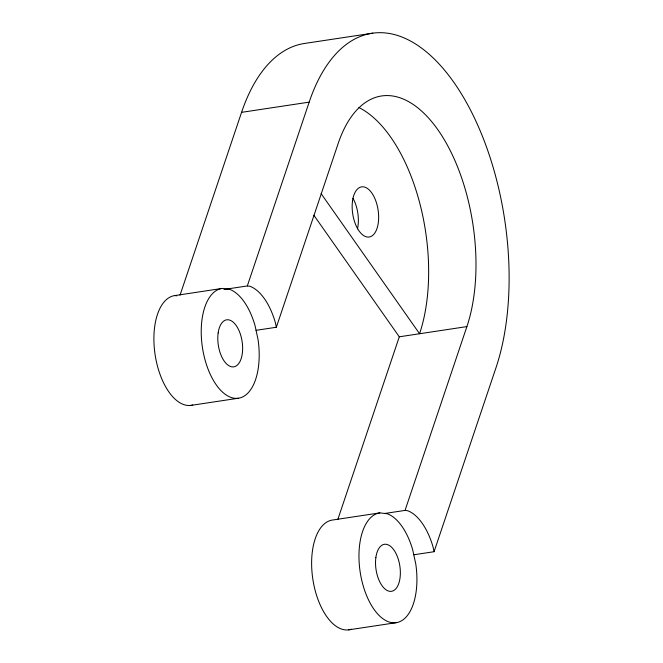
<?xml version="1.0" encoding="UTF-8"?>
<svg xmlns="http://www.w3.org/2000/svg" width="663" height="663" viewBox="0 0 663 663"><rect width="100%" height="100%" fill="white"/><g stroke="black" fill="none" stroke-linecap="round" stroke-linejoin="round"><path stroke-width="0.99" d="M180.029 295.184L241.564 112.345A204.047 103.279 81.4 0 1 305.22 43.36L372.838 33.15M224.011 289.466L247.316 285.952L309.173 102.135A204.047 103.279 81.4 0 1 453.906 82.419A204.047 103.279 81.4 0 1 495.932 367.899L434.066 551.715L413.787 554.782M256.059 330.323L276.338 327.257L338.196 143.44A140.622 71.173 81.4 0 1 437.945 129.857A140.622 71.173 81.4 0 1 466.901 326.594L405.043 510.411L384.755 513.469M337.757 519.643L399.292 336.804L313.881 215.26M241.564 112.345L309.173 102.135M192.759 405.027A55.501 28.095 81.4 0 1 155.324 356.064A55.501 28.095 81.4 0 1 174.8 295.574L222.13 288.43L229.605 289.317A55.501 28.095 81.4 0 1 255.006 325.467L258.048 339.547A55.501 28.095 81.4 0 1 238.29 398.248L190.961 405.391M399.292 336.804L466.901 326.594M348.697 629.85L396.026 622.706A55.501 28.095 81.4 0 0 415.776 564.006L412.734 549.925A55.501 28.095 81.4 0 0 387.341 513.775L379.858 512.889L332.528 520.032A55.501 28.095 81.4 0 0 313.201 581.418A55.501 28.095 81.4 0 0 351.382 629.212M247.316 285.952L249.893 286.259A55.501 28.095 81.4 0 1 275.294 322.4L276.338 327.257M174.8 295.574L176.756 295.806M405.043 510.411L407.621 510.717A55.501 28.095 81.4 0 1 433.022 546.859L434.066 551.715M321.116 193.629L419.571 333.738A140.622 71.173 81.4 0 0 358.923 107.547M238.29 398.248A55.501 28.095 81.4 0 1 202.372 347.13A55.501 28.095 81.4 0 1 222.13 288.43M396.026 622.706A55.501 28.095 81.4 0 1 360.108 571.589A55.501 28.095 81.4 0 1 379.858 512.889M352.965 198.328A25.368 12.846 81.4 0 1 357.465 228.892M218.144 332.975A23.785 12.042 81.4 0 0 233.674 366.871A23.785 12.042 81.4 0 0 238.813 330.166A23.785 12.042 81.4 0 0 218.144 332.975M375.88 557.442A23.785 12.042 81.4 0 0 391.402 591.33A23.785 12.042 81.4 0 0 396.54 554.624A23.785 12.042 81.4 0 0 375.88 557.442M352.534 200.872A25.368 12.846 81.4 0 0 369.092 237.023A25.368 12.846 81.4 0 0 374.57 197.872A25.368 12.846 81.4 0 0 352.534 200.872"/></g></svg>
